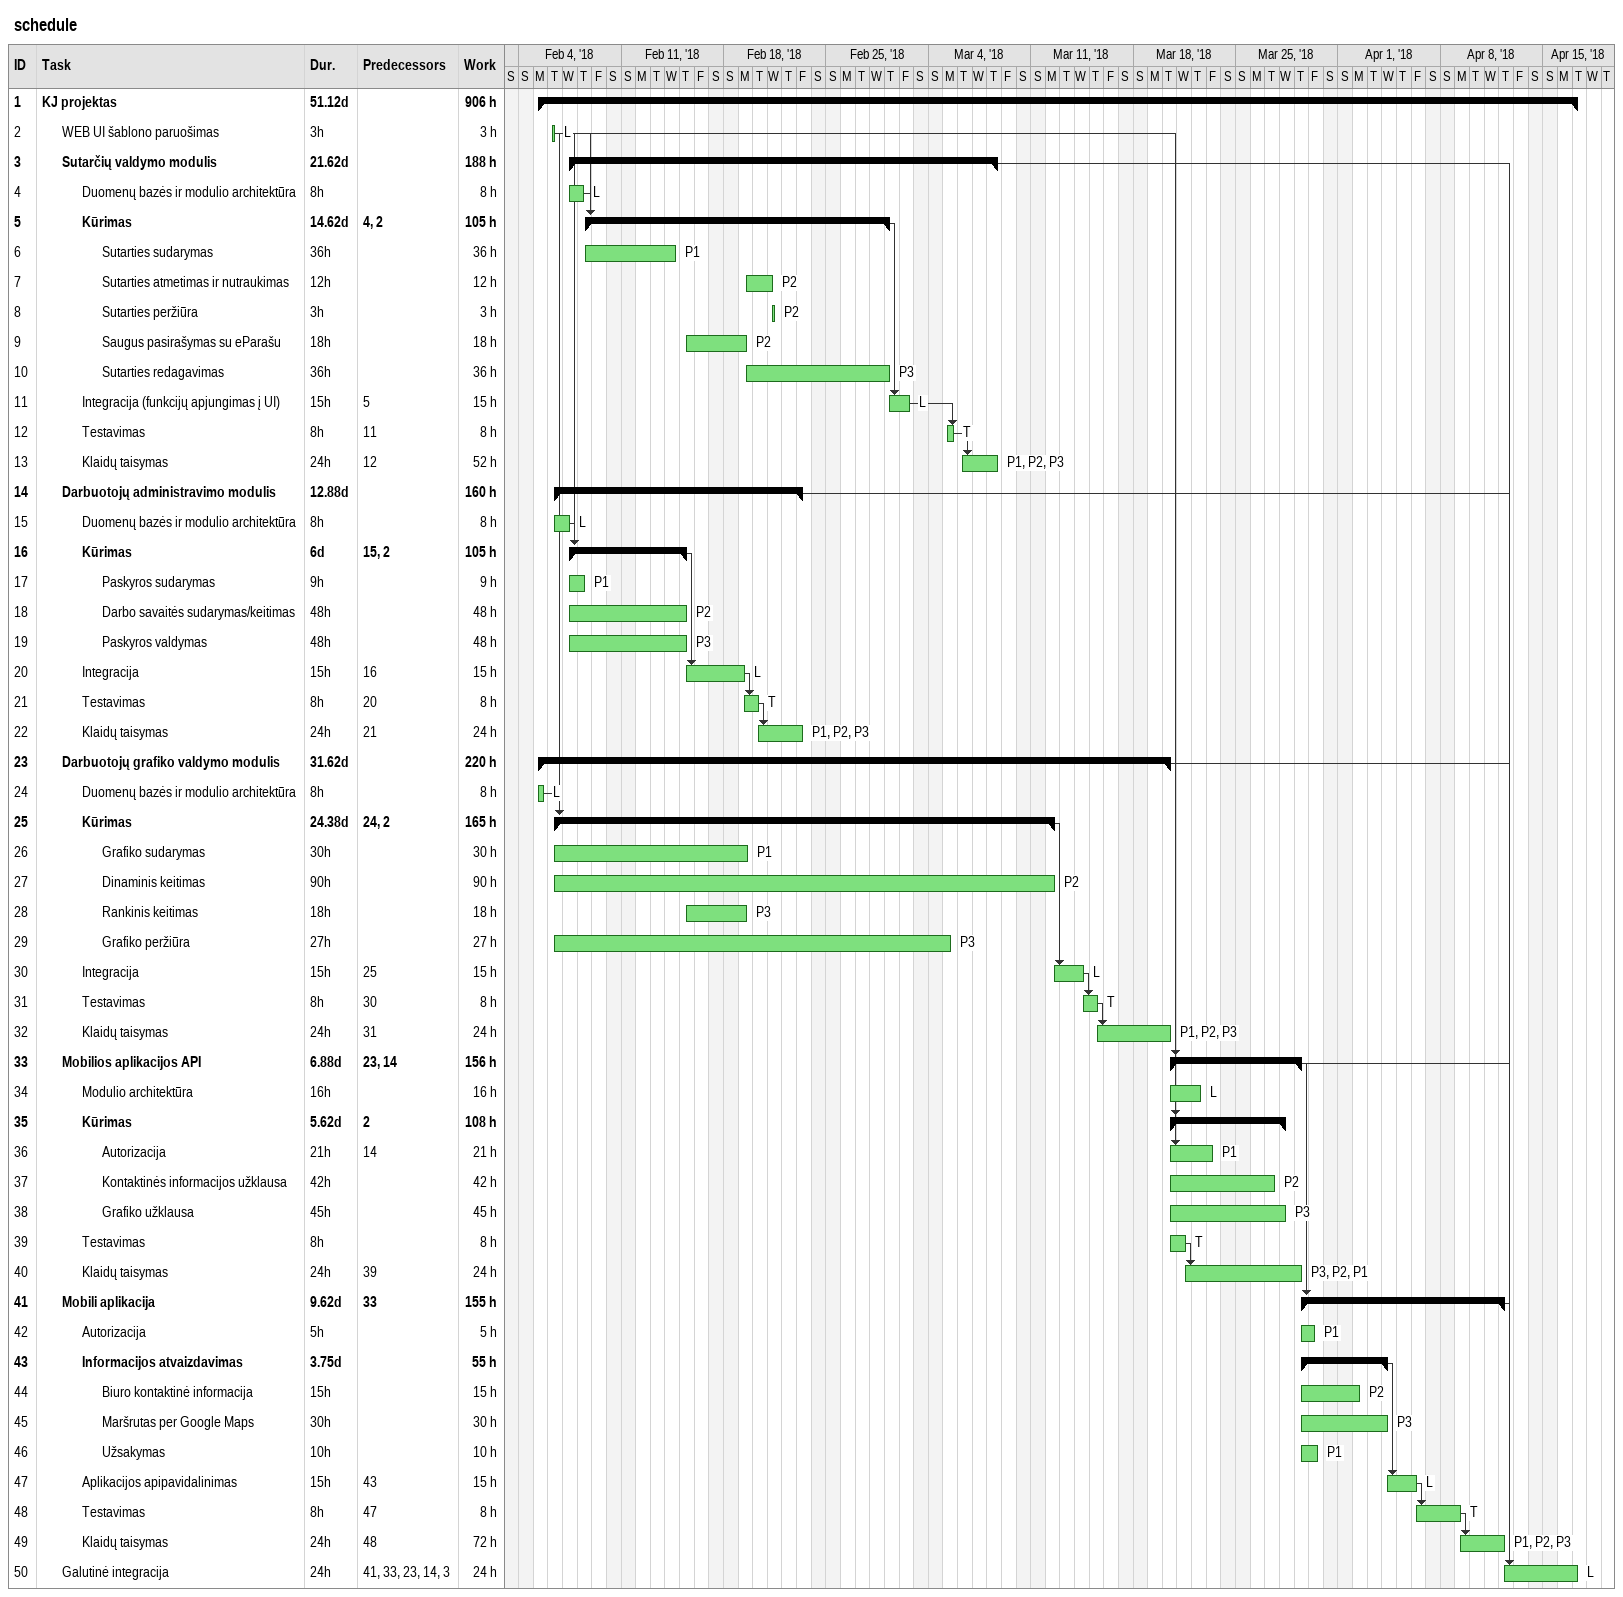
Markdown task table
schedule

| ID | Level | Task | Duration | Start | Finish | Predecessors | Resources | Work (h) |
|---|---|---|---|---|---|---|---|---|
| 1 | 1 | **KJ projektas** | 51.12d | 2018-02-05 | 2018-04-17 |  |  | 906 |
| 2 | 2 | WEB UI šablono paruošimas | 3h | 2018-02-06 | 2018-02-06 |  | L | 3 |
| 3 | 2 | **Sutarčių valdymo modulis** | 21.62d | 2018-02-07 | 2018-03-08 |  |  | 188 |
| 4 | 3 | Duomenų bazės ir modulio architektūra | 8h | 2018-02-07 | 2018-02-08 |  | L | 8 |
| 5 | 3 | **Kūrimas** | 14.62d | 2018-02-08 | 2018-03-01 | 4, 2 |  | 105 |
| 6 | 4 | Sutarties sudarymas | 36h | 2018-02-08 | 2018-02-14 |  | P1 | 36 |
| 7 | 4 | Sutarties atmetimas ir nutraukimas | 12h | 2018-02-19 | 2018-02-21 |  | P2 | 12 |
| 8 | 4 | Sutarties peržiūra | 3h | 2018-02-21 | 2018-02-21 |  | P2 | 3 |
| 9 | 4 | Saugus pasirašymas su eParašu | 18h | 2018-02-15 | 2018-02-19 |  | P2 | 18 |
| 10 | 4 | Sutarties redagavimas | 36h | 2018-02-19 | 2018-03-01 |  | P3 | 36 |
| 11 | 3 | Integracija (funkcijų apjungimas į UI) | 15h | 2018-03-01 | 2018-03-02 | 5 | L | 15 |
| 12 | 3 | Testavimas | 8h | 2018-03-05 | 2018-03-05 | 11 | T | 8 |
| 13 | 3 | Klaidų taisymas | 24h | 2018-03-06 | 2018-03-08 | 12 | P1, P2, P3 | 52 |
| 14 | 2 | **Darbuotojų administravimo modulis** | 12.88d | 2018-02-06 | 2018-02-23 |  |  | 160 |
| 15 | 3 | Duomenų bazės ir modulio architektūra | 8h | 2018-02-06 | 2018-02-07 |  | L | 8 |
| 16 | 3 | **Kūrimas** | 6d | 2018-02-07 | 2018-02-15 | 15, 2 |  | 105 |
| 17 | 4 | Paskyros sudarymas | 9h | 2018-02-07 | 2018-02-08 |  | P1 | 9 |
| 18 | 4 | Darbo savaitės sudarymas/keitimas | 48h | 2018-02-07 | 2018-02-15 |  | P2 | 48 |
| 19 | 4 | Paskyros valdymas | 48h | 2018-02-07 | 2018-02-15 |  | P3 | 48 |
| 20 | 3 | Integracija | 15h | 2018-02-15 | 2018-02-19 | 16 | L | 15 |
| 21 | 3 | Testavimas | 8h | 2018-02-19 | 2018-02-20 | 20 | T | 8 |
| 22 | 3 | Klaidų taisymas | 24h | 2018-02-20 | 2018-02-23 | 21 | P1, P2, P3 | 24 |
| 23 | 2 | **Darbuotojų grafiko valdymo modulis** | 31.62d | 2018-02-05 | 2018-03-20 |  |  | 220 |
| 24 | 3 | Duomenų bazės ir modulio architektūra | 8h | 2018-02-05 | 2018-02-05 |  | L | 8 |
| 25 | 3 | **Kūrimas** | 24.38d | 2018-02-06 | 2018-03-12 | 24, 2 |  | 165 |
| 26 | 4 | Grafiko sudarymas | 30h | 2018-02-06 | 2018-02-19 |  | P1 | 30 |
| 27 | 4 | Dinaminis keitimas | 90h | 2018-02-06 | 2018-03-12 |  | P2 | 90 |
| 28 | 4 | Rankinis keitimas | 18h | 2018-02-15 | 2018-02-19 |  | P3 | 18 |
| 29 | 4 | Grafiko peržiūra | 27h | 2018-02-06 | 2018-03-05 |  | P3 | 27 |
| 30 | 3 | Integracija | 15h | 2018-03-12 | 2018-03-14 | 25 | L | 15 |
| 31 | 3 | Testavimas | 8h | 2018-03-14 | 2018-03-15 | 30 | T | 8 |
| 32 | 3 | Klaidų taisymas | 24h | 2018-03-15 | 2018-03-20 | 31 | P1, P2, P3 | 24 |
| 33 | 2 | **Mobilios aplikacijos API** | 6.88d | 2018-03-20 | 2018-03-29 | 23, 14 |  | 156 |
| 34 | 3 | Modulio architektūra | 16h | 2018-03-20 | 2018-03-22 |  | L | 16 |
| 35 | 3 | **Kūrimas** | 5.62d | 2018-03-20 | 2018-03-28 | 2 |  | 108 |
| 36 | 4 | Autorizacija | 21h | 2018-03-20 | 2018-03-23 | 14 | P1 | 21 |
| 37 | 4 | Kontaktinės informacijos užklausa | 42h | 2018-03-20 | 2018-03-27 |  | P2 | 42 |
| 38 | 4 | Grafiko užklausa | 45h | 2018-03-20 | 2018-03-28 |  | P3 | 45 |
| 39 | 3 | Testavimas | 8h | 2018-03-20 | 2018-03-21 |  | T | 8 |
| 40 | 3 | Klaidų taisymas | 24h | 2018-03-21 | 2018-03-29 | 39 | P3, P2, P1 | 24 |
| 41 | 2 | **Mobili aplikacija** | 9.62d | 2018-03-29 | 2018-04-12 | 33 |  | 155 |
| 42 | 3 | Autorizacija | 5h | 2018-03-29 | 2018-03-30 |  | P1 | 5 |
| 43 | 3 | **Informacijos atvaizdavimas** | 3.75d | 2018-03-29 | 2018-04-04 |  |  | 55 |
| 44 | 4 | Biuro kontaktinė informacija | 15h | 2018-03-29 | 2018-04-02 |  | P2 | 15 |
| 45 | 4 | Maršrutas per Google Maps | 30h | 2018-03-29 | 2018-04-04 |  | P3 | 30 |
| 46 | 4 | Užsakymas | 10h | 2018-03-29 | 2018-03-30 |  | P1 | 10 |
| 47 | 3 | Aplikacijos apipavidalinimas | 15h | 2018-04-04 | 2018-04-06 | 43 | L | 15 |
| 48 | 3 | Testavimas | 8h | 2018-04-06 | 2018-04-09 | 47 | T | 8 |
| 49 | 3 | Klaidų taisymas | 24h | 2018-04-09 | 2018-04-12 | 48 | P1, P2, P3 | 72 |
| 50 | 2 | Galutinė integracija | 24h | 2018-04-12 | 2018-04-17 | 41, 33, 23, 14, 3 | L | 24 |
